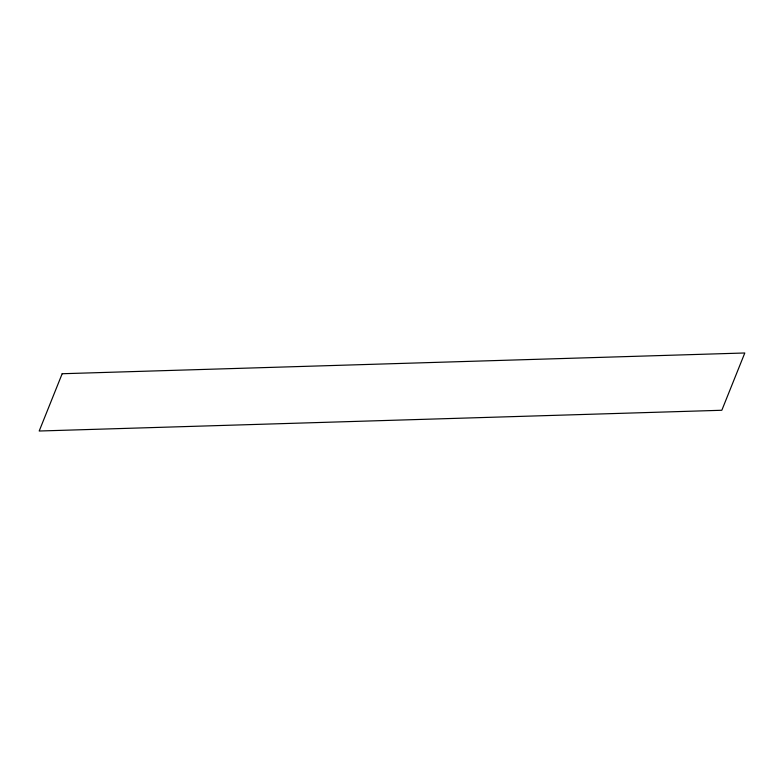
<?xml version="1.0" encoding="UTF-8"?>
<svg xmlns="http://www.w3.org/2000/svg" width="784" height="784" viewBox="0 0 784 784"><rect width="100%" height="100%" fill="white"/><g stroke="black" fill="none" stroke-linecap="round" stroke-linejoin="round"><path stroke-width="1.18" d="M62.171 373.733L39.2 431.014L721.829 410.267L744.8 352.986L62.171 373.733"/></g></svg>
